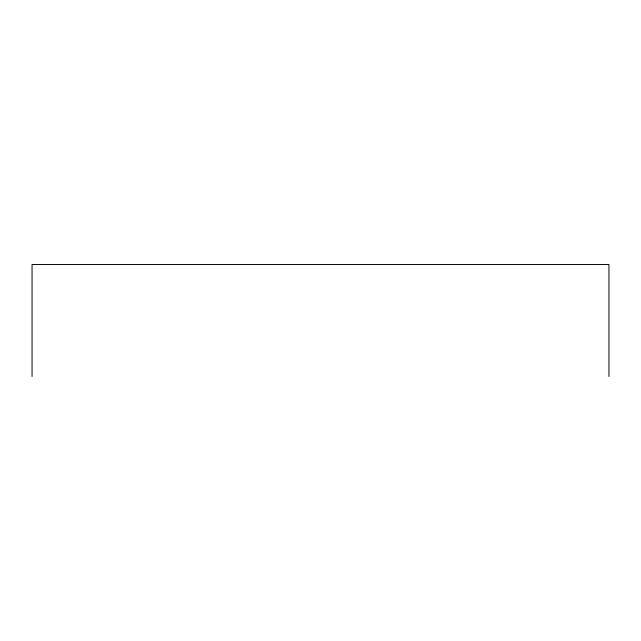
<?xml version="1.0" encoding="UTF-8"?>
<svg xmlns="http://www.w3.org/2000/svg" width="641" height="641" viewBox="0 0 641 641"><rect width="100%" height="100%" fill="white"/><g stroke="black" fill="none" stroke-linecap="round" stroke-linejoin="round"><path stroke-width="0.96" d="M608.95 376.467L608.95 264.533L32.05 264.533L32.05 376.467"/></g></svg>
